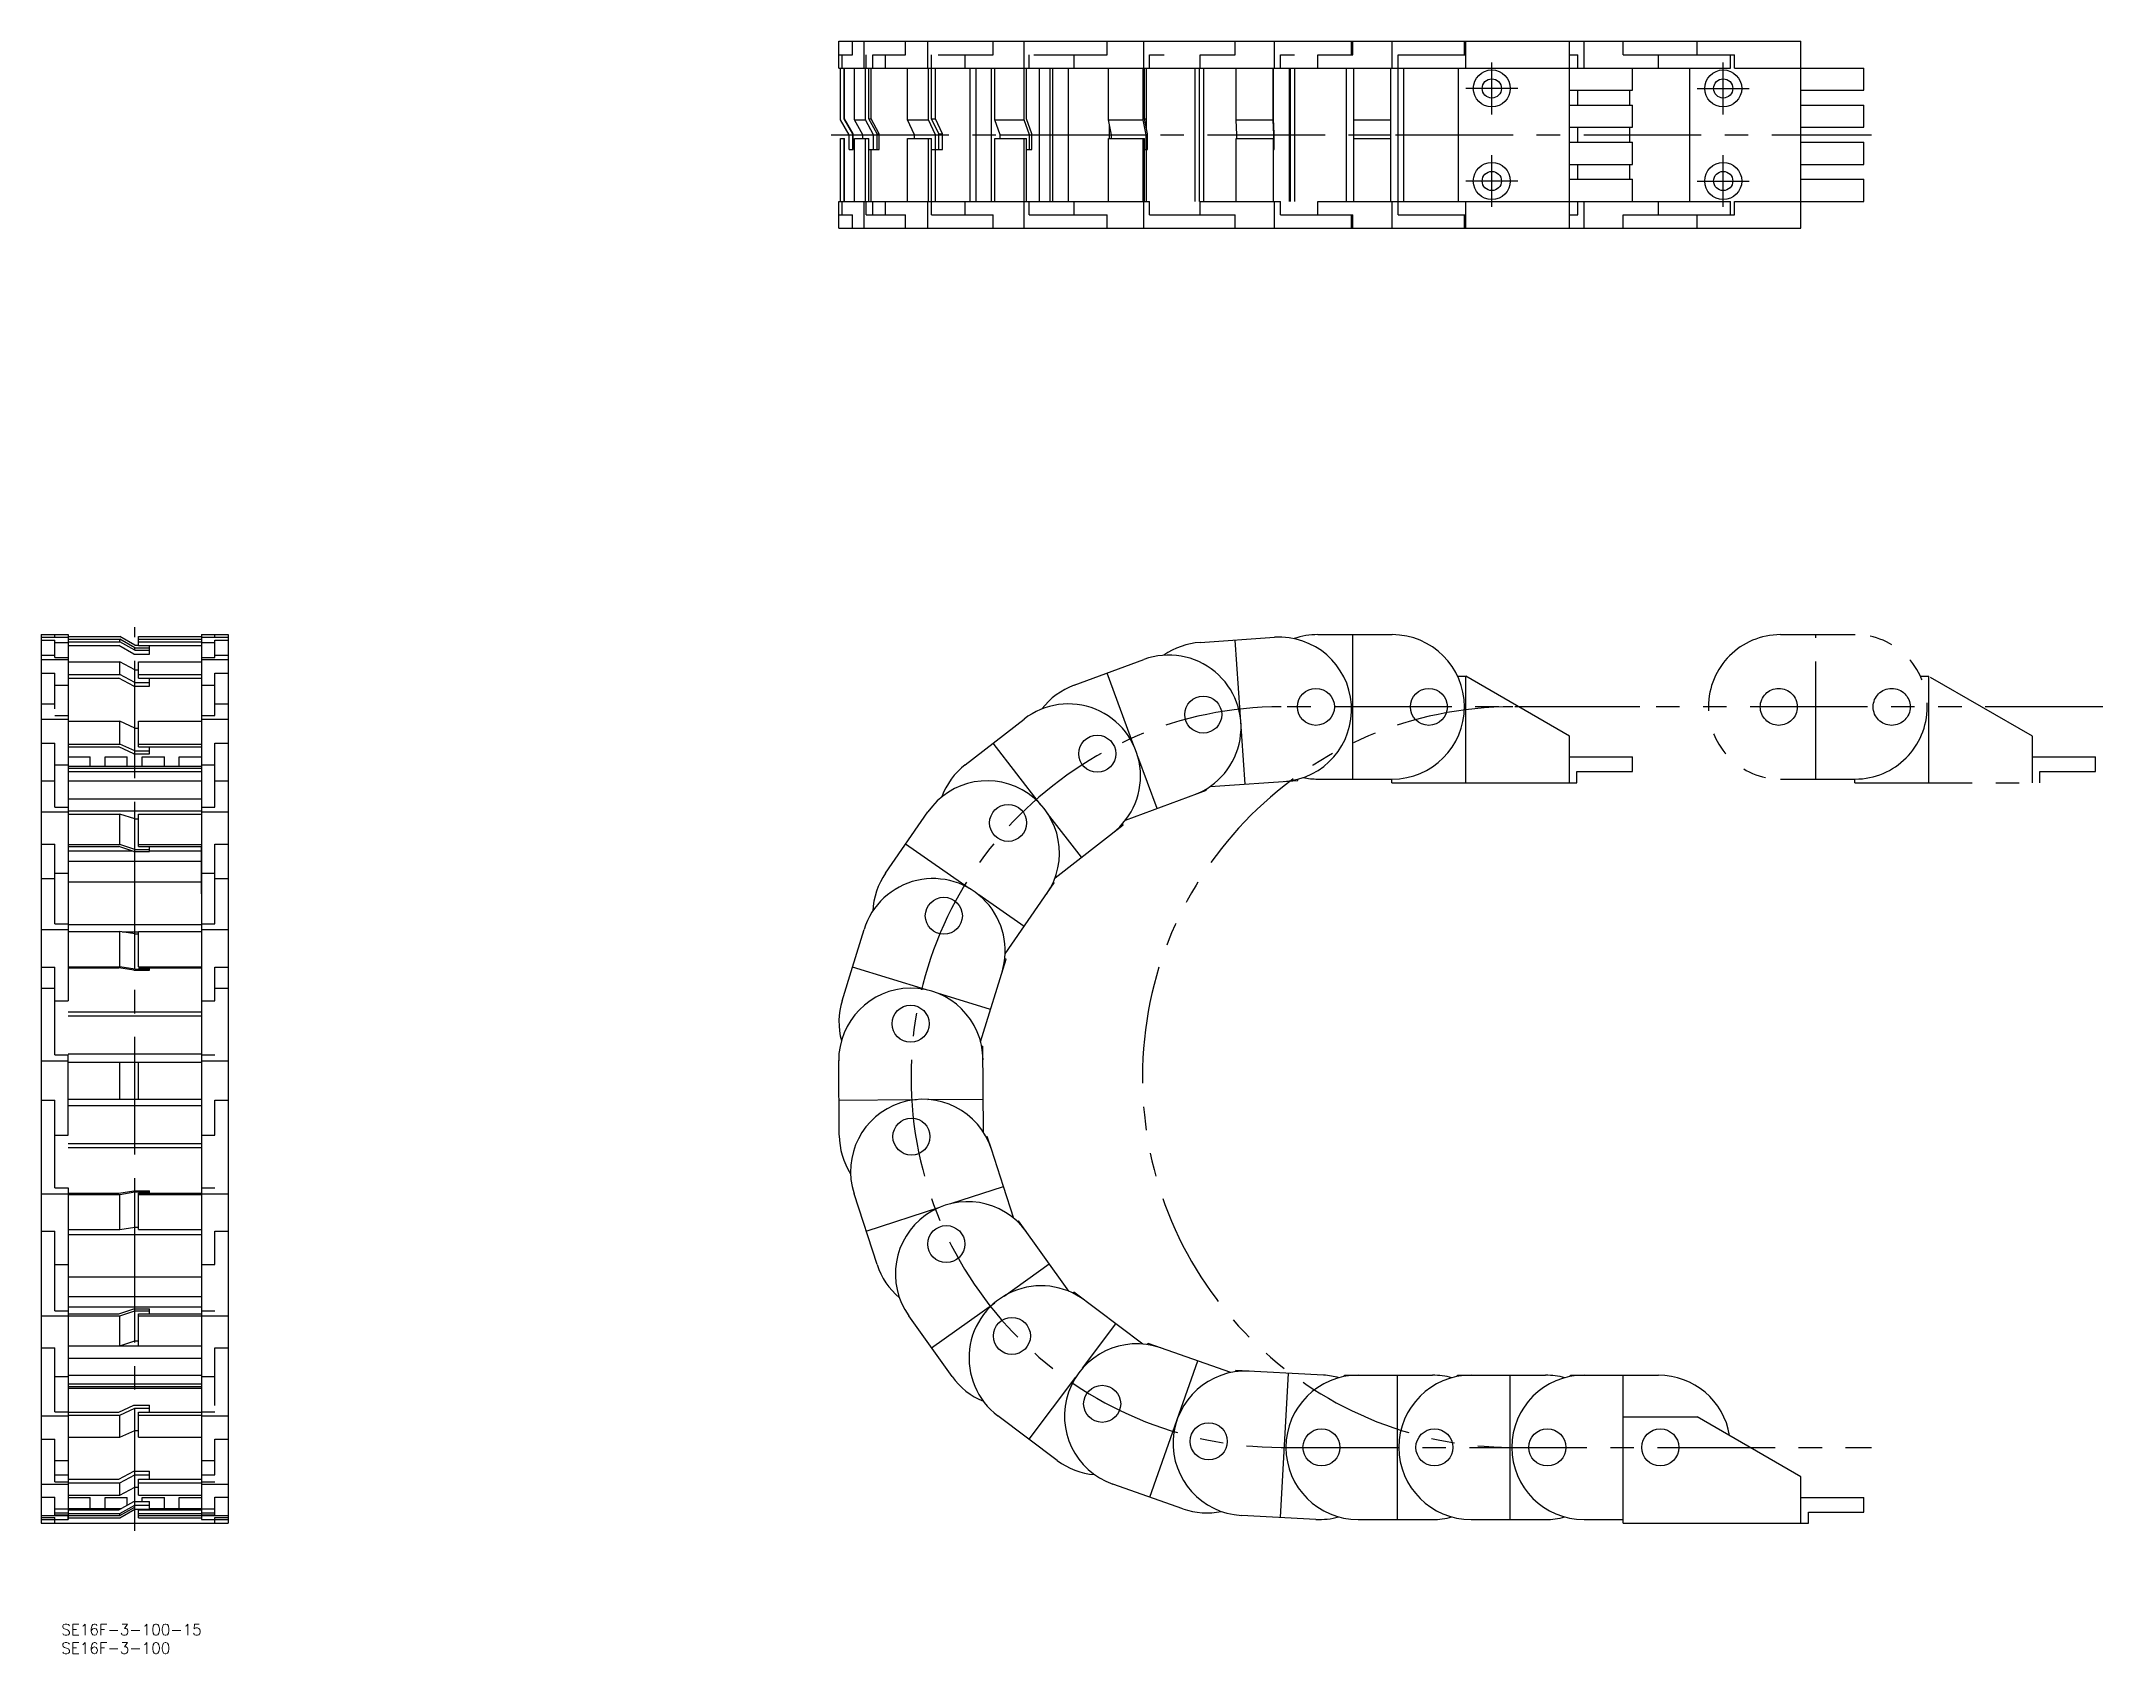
# Model space of a CAD drawing. Extents: x -25 to 532, y -35 to 400.
import ezdxf

# ---------------------------------------------------------------- set-up
doc = ezdxf.new("R2010")
doc.units = 0
doc.linetypes.add('CENTER', pattern=[50.8, 31.75, -6.35, 6.35, -6.35])
doc.linetypes.add('PHANTOM', pattern=[63.5, 31.75, -6.35, 6.35, -6.35, 6.35, -6.35])
doc.layers.get('0').update_dxf_attribs({"linetype": 'CONTINUOUS'})
doc.layers.add('CENTER', color=1, linetype='CENTER')
doc.styles.get("Standard").update_dxf_attribs({"font": 'txt.shx', "height": 3, "bigfont": 'bigfont.shx'})

msp = doc.modelspace()

# ---------------------------------------------------------------- linework, layer by layer
at = {"color": 7, "linetype": 'CONTINUOUS'}
for p, q in [((190.11, 393.02), (190.11, 400.27)), ((190.11, 400.27), (450, 400.27)), ((190.17, 393.02), (190.17, 396.64)), ((190.17, 396.64), (193.84, 396.64)), ((190.18, 393.02), (190.18, 396.64)), ((191.05, 393.02), (191.05, 396.64)), ((193.84, 396.64), (193.84, 400.27)), ((196.96, 393.02), (196.96, 400.27)), ((197.52, 393.02), (197.52, 396.64)), ((199.3, 393.02), (199.3, 396.64)), ((199.3, 396.64), (208.16, 396.64)), ((202.76, 393.02), (202.76, 396.64)), ((208.16, 396.64), (208.16, 400.27)), ((214.19, 393.02), (214.19, 400.27)), ((215.18, 393.02), (215.18, 396.64)), ((216.94, 396.64), (231.81, 396.64)), ((224.3, 393.02), (224.3, 396.64)), ((231.81, 396.64), (231.81, 400.27)), ((240.18, 393.02), (240.18, 400.27)), ((241.53, 393.02), (241.53, 396.64)), ((242.84, 396.64), (262.59, 396.64)), ((253.68, 393.02), (253.68, 396.64)), ((262.59, 396.64), (262.59, 400.27)), ((272.53, 393.02), (272.53, 400.27)), ((274.1, 393.02), (274.1, 396.64)), ((274.1, 396.64), (278, 396.64)), ((287.74, 393.02), (287.74, 396.64)), ((287.74, 396.64), (297.21, 396.64)), ((297.21, 396.64), (297.21, 400.27)), ((307.79, 393.02), (307.79, 400.27)), ((309.44, 393.02), (309.44, 396.64)), ((309.44, 396.64), (313.19, 396.64)), ((319.5, 393.02), (319.5, 396.64)), ((319.5, 396.64), (329, 396.64)), ((328.62, 396.64), (328.62, 400.27)), ((329, 396.64), (329, 400.27)), ((339.6, 393.02), (339.6, 400.27)), ((341.25, 353.39), (341.25, 396.64)), ((341.25, 396.64), (359.5, 396.64)), ((359.1, 396.64), (359.1, 400.27)), ((359.5, 393.02), (359.5, 400.27)), ((387.5, 349.77), (387.5, 400.27)), ((387.5, 396.64), (389.75, 396.64)), ((389.75, 393.02), (389.75, 396.64)), ((391.4, 393.02), (391.4, 400.27)), ((402, 396.64), (402, 400.27)), ((402, 396.64), (432, 396.64)), ((411.5, 393.02), (411.5, 396.64)), ((422, 396.64), (422, 400.27)), ((431, 393.02), (431, 396.64)), ((432, 393.02), (432, 396.64)), ((450, 349.77), (450, 400.27)), ((190.11, 393.02), (431, 393.02)), ((190.61, 379.02), (190.61, 393.02)), ((191.61, 379.29), (191.61, 393.02)), ((191.69, 379.29), (191.69, 393.02)), ((194.4, 379.02), (194.4, 393.02)), ((197.34, 379.02), (197.34, 393.02)), ((198.29, 379.29), (198.29, 393.02)), ((198.89, 379.29), (198.89, 393.02)), ((208.71, 379.02), (208.71, 393.02)), ((208.71, 379.02), (208.71, 393.02)), ((214.4, 379.02), (214.4, 393.02)), ((214.4, 379.02), (214.4, 393.02)), ((215.22, 379.29), (215.22, 393.02)), ((215.22, 379.29), (215.22, 393.02)), ((216.29, 379.29), (216.29, 393.02)), ((216.29, 379.29), (216.29, 393.02)), ((225.6, 357.02), (225.6, 393.02)), ((227.26, 357.02), (227.26, 393.02)), ((231.38, 357.02), (231.38, 393.02)), ((232.31, 379.02), (232.31, 393.02)), ((240.21, 379.02), (240.21, 393.02)), ((240.83, 379.29), (240.83, 393.02)), ((244.33, 357.02), (244.33, 393.02)), ((247.21, 357.02), (247.21, 393.02)), ((247.98, 357.02), (247.98, 393.02)), ((252.18, 357.02), (252.18, 393.02)), ((263, 379.02), (263, 393.02)), ((272.38, 379.02), (272.38, 393.02)), ((272.72, 379.29), (272.72, 393.02)), ((273.24, 376.72), (273.24, 393.02)), ((286.37, 357.02), (286.37, 393.02)), ((287.58, 357.02), (287.58, 393.02)), ((288.74, 357.02), (288.74, 393.02)), ((297.5, 379.02), (297.5, 393.02)), ((307.47, 379.02), (307.47, 393.02)), ((307.54, 379.29), (307.54, 393.02)), ((311.86, 357.02), (311.86, 393.02)), ((312.1, 357.02), (312.1, 393.02)), ((313.3, 357.02), (313.3, 393.02)), ((327.25, 357.02), (327.25, 393.02)), ((329.25, 357.02), (329.25, 393.02)), ((339.25, 357.02), (339.25, 393.02)), ((342.75, 357.02), (342.75, 393.02)), ((357.5, 357.02), (357.5, 393.02)), ((359.5, 393.02), (387.5, 393.02)), ((404.5, 387.02), (404.5, 393.02)), ((420, 357.02), (420, 393.02)), ((432, 393.02), (467, 393.02)), ((467, 387.02), (467, 393.02)), ((387.5, 387.02), (404.5, 387.02)), ((389.75, 383.02), (389.75, 387.02)), ((403.75, 383.02), (403.75, 387.02)), ((450, 387.02), (467, 387.02)), ((192.92, 375.02), (190.61, 379.02)), ((191.61, 379.29), (191.69, 379.29)), ((193.92, 375.29), (191.61, 379.29)), ((194, 375.29), (191.69, 379.29)), ((194.4, 379.02), (197.34, 379.02)), ((196.6, 375.02), (194.4, 379.02)), ((199.55, 375.02), (197.34, 379.02)), ((198.29, 379.29), (198.89, 379.29)), ((200.5, 375.29), (198.29, 379.29)), ((201.09, 375.29), (198.89, 379.29)), ((208.71, 379.02), (214.4, 379.02)), ((210.61, 375.02), (208.71, 379.02)), ((216.3, 375.02), (214.4, 379.02)), ((215.22, 379.29), (216.29, 379.29)), ((217.12, 375.29), (215.22, 379.29)), ((218.17, 375.29), (216.29, 379.29)), ((232.31, 379.02), (240.21, 379.02)), ((233.73, 375.02), (232.31, 379.02)), ((241.63, 375.02), (240.21, 379.02)), ((242.24, 375.29), (240.83, 379.29)), ((263, 379.02), (272.38, 379.02)), ((263.8, 375.02), (263, 379.02)), ((273.18, 375.02), (272.38, 379.02)), ((272.72, 379.29), (273.24, 379.29)), ((273.52, 375.29), (272.72, 379.29)), ((297.5, 379.02), (307.47, 379.02)), ((297.66, 375.02), (297.5, 379.02)), ((307.63, 375.02), (307.47, 379.02)), ((307.7, 375.29), (307.54, 379.29)), ((329.25, 379.02), (339.25, 379.02)), ((387.5, 383.02), (404.5, 383.02)), ((404.5, 377.02), (404.5, 383.02)), ((450, 383.02), (467, 383.02)), ((467, 377.02), (467, 383.02)), ((190.61, 357.02), (190.61, 374.02)), ((190.61, 374.02), (191.69, 374.02)), ((191.61, 357.02), (191.61, 374.02)), ((191.69, 357.02), (191.69, 374.02)), ((192.92, 371.02), (192.92, 375.02)), ((193.92, 371.02), (193.92, 375.29)), ((193.92, 375.29), (194, 375.29)), ((193.92, 375.29), (194, 375.29)), ((194, 371.02), (194, 375.29)), ((194.4, 357.02), (194.4, 374.02)), ((194.4, 374.02), (198.29, 374.02)), ((196.6, 374.02), (196.6, 375.02)), ((196.6, 375.02), (199.55, 375.02)), ((196.6, 375.02), (199.55, 375.02)), ((197.34, 357.02), (197.34, 374.02)), ((198.29, 357.02), (198.29, 374.02)), ((199.55, 371.02), (199.55, 375.02)), ((200.5, 371.02), (200.5, 375.29)), ((200.5, 375.29), (201.09, 375.29)), ((201.09, 371.02), (201.09, 375.29)), ((208.71, 357.02), (208.71, 374.02)), ((208.71, 374.02), (215.22, 374.02)), ((210.61, 374.02), (210.61, 375.02)), ((210.61, 375.02), (216.3, 375.02)), ((210.61, 375.02), (216.3, 375.02)), ((214.4, 357.02), (214.4, 374.02)), ((215.22, 357.02), (215.22, 374.02)), ((216.3, 371.02), (216.3, 375.02)), ((217.12, 371.02), (217.12, 375.29)), ((217.12, 375.29), (218.17, 375.29)), ((218.17, 371.02), (218.17, 375.29)), ((232.31, 357.02), (232.31, 374.02)), ((232.31, 374.02), (240.83, 374.02)), ((233.73, 374.02), (233.73, 375.02)), ((233.73, 375.02), (241.63, 375.02)), ((240.21, 357.02), (240.21, 374.02)), ((240.83, 357.02), (240.83, 374.02)), ((241.63, 371.02), (241.63, 375.02)), ((242.24, 371.02), (242.24, 375.29)), ((263, 357.02), (263, 374.02)), ((263, 374.02), (272.72, 374.02)), ((263.24, 374.02), (263.24, 377.77)), ((263.8, 374.02), (263.8, 375.02)), ((263.8, 375.02), (273.18, 375.02)), ((272.38, 357.02), (272.38, 374.02)), ((272.72, 357.02), (272.72, 374.02)), ((273.18, 371.02), (273.18, 375.02)), ((273.52, 371.02), (273.52, 375.29)), ((297.5, 357.02), (297.5, 374.02)), ((297.5, 374.02), (307.54, 374.02)), ((297.66, 374.02), (297.66, 375.02)), ((297.66, 375.02), (307.63, 375.02)), ((297.66, 375.02), (307.63, 375.02)), ((307.54, 357.02), (307.54, 374.02)), ((307.63, 371.02), (307.63, 375.02)), ((307.7, 371.02), (307.7, 375.29)), ((329.25, 375.02), (339.25, 375.02)), ((329.25, 374.02), (339.25, 374.02)), ((387.5, 377.02), (404.5, 377.02)), ((389.75, 373.02), (389.75, 377.02)), ((403.75, 373.02), (403.75, 377.02)), ((450, 377.02), (467, 377.02)), ((192.92, 371.02), (194, 371.02)), ((198.29, 371.02), (201.09, 371.02)), ((198.89, 357.02), (198.89, 371.02)), ((215.22, 371.02), (218.17, 371.02)), ((216.29, 357.02), (216.29, 371.02)), ((240.83, 371.02), (242.24, 371.02)), ((272.72, 371.02), (273.52, 371.02)), ((273.24, 357.02), (273.24, 371.02)), ((307.54, 371.02), (307.7, 371.02)), ((387.5, 373.02), (404.5, 373.02)), ((404.5, 367.02), (404.5, 373.02)), ((450, 373.02), (467, 373.02)), ((467, 367.02), (467, 373.02)), ((387.5, 367.02), (404.5, 367.02)), ((387.5, 363.02), (404.5, 363.02)), ((389.75, 363.02), (389.75, 367.02)), ((403.75, 363.02), (403.75, 367.02)), ((404.5, 357.02), (404.5, 363.02)), ((450, 367.02), (467, 367.02)), ((450, 363.02), (467, 363.02)), ((467, 357.02), (467, 363.02)), ((190.11, 349.77), (190.11, 357.02)), ((190.11, 357.02), (274.1, 357.02)), ((190.17, 353.39), (190.17, 357.02)), ((190.18, 353.39), (190.18, 357.02)), ((191.05, 353.39), (191.05, 357.02)), ((196.96, 349.77), (196.96, 357.02)), ((197.52, 353.39), (197.52, 357.02)), ((199.3, 353.39), (199.3, 357.02)), ((202.76, 353.39), (202.76, 357.02)), ((214.19, 349.77), (214.19, 357.02)), ((215.18, 353.39), (215.18, 357.02)), ((224.3, 353.39), (224.3, 357.02)), ((240.18, 349.77), (240.18, 357.02)), ((241.53, 353.39), (241.53, 357.02)), ((253.68, 353.39), (253.68, 357.02)), ((272.53, 349.77), (272.53, 357.02)), ((274.1, 353.39), (274.1, 357.02)), ((287.74, 353.39), (287.74, 357.02)), ((287.74, 357.02), (309.44, 357.02)), ((307.79, 349.77), (307.79, 357.02)), ((309.44, 353.39), (309.44, 357.02)), ((319.5, 353.39), (319.5, 357.02)), ((319.5, 357.02), (431, 357.02)), ((339.6, 349.77), (339.6, 357.02)), ((359.5, 349.77), (359.5, 357.02)), ((389.75, 353.39), (389.75, 357.02)), ((391.4, 349.77), (391.4, 357.02)), ((411.5, 353.39), (411.5, 357.02)), ((431, 353.39), (431, 357.02)), ((432, 353.39), (432, 357.02)), ((432, 357.02), (467, 357.02)), ((190.17, 353.39), (193.84, 353.39)), ((193.84, 349.77), (193.84, 353.39)), ((197.52, 353.39), (208.16, 353.39)), ((208.16, 349.77), (208.16, 353.39)), ((208.16, 349.77), (208.16, 353.39)), ((215.18, 353.39), (231.81, 353.39)), ((231.81, 349.77), (231.81, 353.39)), ((241.53, 353.39), (262.59, 353.39)), ((262.59, 349.77), (262.59, 353.39)), ((274.1, 353.39), (297.21, 353.39)), ((297.21, 349.77), (297.21, 353.39)), ((309.44, 353.39), (329, 353.39)), ((328.62, 349.77), (328.62, 353.39)), ((329, 349.77), (329, 353.39)), ((341.25, 353.39), (359.5, 353.39)), ((359.1, 349.77), (359.1, 353.39)), ((387.5, 353.39), (389.75, 353.39)), ((402, 349.77), (402, 353.39)), ((402, 353.39), (432, 353.39)), ((422, 349.77), (422, 353.39)), ((190.11, 349.77), (450, 349.77)), ((-25.25, 240), (-18, 240)), ((-25.25, 240), (-25.25, 0)), ((-21.62, 239.32), (-21.62, 240)), ((-18, 240), (-18, 141.14)), ((-18, 239.5), (-4, 239.5)), ((0, 237.19), (-4, 239.5)), ((1, 237.07), (1, 239.5)), ((1, 239.5), (18, 239.5)), ((18, 240), (25.25, 240)), ((18, 240), (18, 1)), ((21.62, 239.32), (21.62, 240)), ((25.25, 240), (25.25, 0)), ((319.5, 240), (339.6, 240)), ((329, 201), (329, 240)), ((-25.25, 239.32), (-18, 239.32)), ((-25.25, 239.28), (-18, 239.28)), ((-25.25, 238.55), (-21.62, 238.55)), ((-25.25, 234.49), (-21.62, 234.49)), ((-21.62, 233.79), (-21.62, 238.55)), ((-21.62, 237.9), (-18, 237.9)), ((-18, 238.75), (-4, 238.75)), ((-18, 238.07), (-4, 238.07)), ((-18, 237.07), (-4.27, 237.07)), ((-0.27, 234.77), (-4.27, 237.07)), ((-4, 238.07), (-4, 238.75)), ((0, 236.45), (-4, 238.75)), ((0, 235.77), (-4, 238.07)), ((-0.27, 234.77), (4, 234.77)), ((0, 237.19), (1, 237.19)), ((0, 235.77), (0, 236.45)), ((0, 235.77), (0, 236.45)), ((0, 236.45), (4, 236.45)), ((0, 235.77), (4, 235.77)), ((1, 238.75), (18, 238.75)), ((1, 238.07), (18, 238.07)), ((1, 237.07), (18, 237.07)), ((4, 234.77), (4, 237.07)), ((18, 239.32), (25.25, 239.32)), ((18, 239.28), (25.25, 239.28)), ((18, 237.9), (21.62, 237.9)), ((21.62, 233.79), (21.62, 238.55)), ((21.62, 238.55), (25.25, 238.55)), ((21.62, 234.49), (25.25, 234.49)), ((287.74, 237.9), (307.79, 239.28)), ((299.88, 199.64), (297.21, 238.55)), ((-25.25, 233.28), (-18, 233.28)), ((-25.25, 229.61), (-21.62, 229.61)), ((-21.62, 233.79), (-18, 233.79)), ((-21.62, 219.95), (-21.62, 229.61)), ((-18, 232.69), (-4, 232.69)), ((-18, 229.23), (-4, 229.23)), ((-18, 228.29), (-4.27, 228.29)), ((-0.27, 226.12), (-4.27, 228.29)), ((-4, 229.23), (-4, 232.69)), ((0, 230.52), (-4, 232.69)), ((0, 227.06), (-4, 229.23)), ((0, 227.06), (0, 230.52)), ((0, 227.06), (0, 230.52)), ((0, 230.52), (1, 230.52)), ((1, 228.29), (1, 232.69)), ((1, 232.69), (18, 232.69)), ((1, 229.23), (18, 229.23)), ((1, 228.29), (18, 228.29)), ((4, 226.12), (4, 228.29)), ((18, 233.79), (21.62, 233.79)), ((18, 233.28), (25.25, 233.28)), ((21.62, 218.15), (21.62, 229.61)), ((21.62, 229.61), (25.25, 229.61)), ((253.68, 226.32), (272.53, 233.28)), ((269.84, 209.96), (262.59, 229.61)), ((357.27, 228.75), (359.5, 228.75)), ((359.5, 200), (359.5, 228.75)), ((387.5, 212.58), (359.5, 228.75)), ((-21.62, 226.32), (-18, 226.32)), ((-0.27, 226.12), (4, 226.12)), ((0, 227.06), (4, 227.06)), ((18, 226.32), (21.62, 226.32)), ((-25.25, 221.29), (-21.62, 221.29)), ((-25.25, 217.2), (-18, 217.2)), ((-21.62, 218.15), (-18, 218.15)), ((18, 218.15), (21.62, 218.15)), ((18, 217.2), (25.25, 217.2)), ((21.62, 221.29), (25.25, 221.29)), ((224.3, 204.88), (240.18, 217.2)), ((-18, 216.59), (-4, 216.59)), ((-4, 210.46), (-4, 216.59)), ((0, 214.76), (-4, 216.59)), ((0, 208.63), (0, 214.76)), ((0, 214.76), (1, 214.76)), ((0, 214.76), (1, 214.76)), ((1, 209.67), (1, 216.59)), ((1, 216.59), (18, 216.59)), ((387.5, 200), (387.5, 212.58)), ((-25.25, 210.7), (-21.62, 210.7)), ((-21.62, 193.42), (-21.62, 210.7)), ((-18, 210.46), (-4, 210.46)), ((-18, 209.67), (-4.27, 209.67)), ((-18, 207), (-12, 207)), ((-12, 204.5), (-12, 207)), ((-8, 204.5), (-8, 207)), ((-8, 207), (-2, 207)), ((-0.27, 207.84), (-4.27, 209.67)), ((0, 208.63), (-4, 210.46)), ((-2, 204.5), (-2, 207)), ((-0.27, 207.84), (4, 207.84)), ((0, 208.63), (4, 208.63)), ((1, 210.46), (18, 210.46)), ((1, 209.67), (18, 209.67)), ((2, 204.5), (2, 207)), ((2, 207), (8, 207)), ((4, 207.84), (4, 209.67)), ((8, 204.5), (8, 207)), ((12, 204.5), (12, 207)), ((12, 207), (18, 207)), ((21.62, 193.42), (21.62, 210.7)), ((21.62, 210.7), (25.25, 210.7)), ((244.65, 194.15), (231.81, 210.7)), ((276.09, 193.02), (270.9, 207.08)), ((387.5, 207), (404.5, 207)), ((404.5, 203), (404.5, 207)), ((-25.25, 200.52), (-21.62, 200.52)), ((-21.62, 204.88), (-18, 204.88)), ((-18, 204.5), (18, 204.5)), ((-18, 203.97), (18, 203.97)), ((-18, 203.02), (18, 203.02)), ((-18, 200.55), (18, 200.55)), ((18, 204.88), (21.62, 204.88)), ((21.62, 200.52), (25.25, 200.52)), ((290.44, 199), (314.1, 200.62)), ((314.1, 200.62), (314.07, 200.96)), ((319.5, 201), (339.6, 201)), ((339.5, 200), (339.5, 201)), ((389.5, 203), (404.5, 203)), ((389.5, 200), (389.5, 203)), ((-18, 195.7), (18, 195.7)), ((267.58, 189.88), (289.46, 197.96)), ((289.46, 197.96), (289.34, 198.28)), ((339.5, 200), (389.5, 200)), ((-25.25, 192.11), (-18, 192.11)), ((-21.62, 193.42), (-18, 193.42)), ((-18, 192.42), (18, 192.42)), ((-18, 191.54), (-4, 191.54)), ((-4, 183.31), (-4, 191.54)), ((0, 190.22), (-4, 191.54)), ((0, 182), (0, 190.22)), ((0, 190.22), (1, 190.22)), ((1, 182.74), (1, 191.54)), ((1, 191.54), (18, 191.54)), ((18, 193.42), (21.62, 193.42)), ((18, 192.11), (25.25, 192.11)), ((202.76, 175.57), (214.19, 192.11)), ((255.71, 179.88), (246.53, 191.72)), ((248.54, 174.32), (266.97, 188.62)), ((266.97, 188.62), (266.76, 188.89)), ((-25.25, 183.39), (-21.62, 183.39)), ((-21.62, 161.91), (-21.62, 183.39)), ((-18, 183.31), (-4, 183.31)), ((-18, 182.74), (-4.27, 182.74)), ((-18, 181.58), (-0.72, 181.58)), ((-18, 178.81), (18, 178.81)), ((-0.27, 181.43), (-4.27, 182.74)), ((0, 182), (-4, 183.31)), ((-0.27, 181.43), (4, 181.43)), ((0, 182), (4, 182)), ((1, 183.31), (18, 183.31)), ((1, 182.74), (18, 182.74)), ((4, 181.43), (4, 182.74)), ((4, 181.58), (18, 181.58)), ((18, 169.97), (18, 182.74)), ((18, 169.97), (18, 182.74)), ((21.62, 161.91), (21.62, 183.39)), ((21.62, 183.39), (25.25, 183.39)), ((225.39, 171.47), (208.16, 183.39)), ((-25.25, 174.11), (-21.62, 174.11)), ((-21.62, 175.57), (-18, 175.57)), ((-18, 173.28), (18, 173.28)), ((18, 175.57), (21.62, 175.57)), ((21.62, 174.11), (25.25, 174.11)), ((235.08, 153.75), (248.34, 172.93)), ((248.34, 172.93), (248.06, 173.13)), ((240.24, 161.21), (227.92, 169.73)), ((-21.62, 161.91), (-18, 161.91)), ((-18, 161.76), (18, 161.76)), ((18, 161.91), (21.62, 161.91)), ((-25.25, 160.35), (-18, 160.35)), ((-25.25, 160.35), (-18, 160.35)), ((-18, 159.87), (-4, 159.87)), ((-4, 150.31), (-4, 159.87)), ((0, 159.19), (-4, 159.87)), ((-3.42, 159.77), (1, 159.77)), ((0, 149.63), (0, 159.19)), ((0, 149.63), (0, 159.19)), ((0, 159.19), (1, 159.19)), ((1, 150.31), (1, 159.87)), ((1, 159.87), (18, 159.87)), ((18, 160.35), (25.25, 160.35)), ((18, 160.35), (25.25, 160.35)), ((193.84, 150.22), (196.96, 160.35)), ((193.84, 150.22), (196.96, 160.35)), ((228.45, 130.07), (235.31, 152.36)), ((235.31, 152.36), (234.98, 152.46)), ((-25.25, 150.22), (-21.62, 150.22)), ((-21.62, 126.53), (-21.62, 150.22)), ((-18, 150.31), (-4, 150.31)), ((-18, 150.02), (-4.27, 150.02)), ((-0.27, 149.34), (-4.27, 150.02)), ((0, 149.63), (-4, 150.31)), ((-0.27, 149.34), (4, 149.34)), ((0, 149.63), (4, 149.63)), ((1, 150.31), (18, 150.31)), ((1, 150.02), (18, 150.02)), ((4, 149.34), (4, 150.02)), ((21.62, 141.14), (21.62, 150.22)), ((21.62, 150.22), (25.25, 150.22)), ((191.05, 141.14), (193.84, 150.22)), ((191.05, 141.14), (193.84, 150.22)), ((213.87, 144.05), (193.84, 150.22)), ((-25.25, 144.52), (-21.62, 144.52)), ((-21.62, 141.14), (-18, 141.14)), ((18, 141.14), (21.62, 141.14)), ((21.62, 144.52), (25.25, 144.52)), ((231.12, 138.74), (216.8, 143.15)), ((-18, 138.1), (18, 138.1)), ((-18, 137.07), (18, 137.07)), ((228.74, 128.82), (229.08, 128.82)), ((229.26, 105.5), (229.08, 128.82)), ((-25.25, 124.88), (-18, 124.88)), ((-21.62, 126.53), (-18, 126.53)), ((-18, 126.82), (18, 126.82)), ((-18, 126.79), (18, 126.79)), ((-18, 104.78), (-18, 126.53)), ((-18, 124.54), (-4.27, 124.54)), ((-18, 124.53), (-4, 124.53)), ((-4.27, 124.54), (-0.27, 124.56)), ((-4, 124.53), (0, 124.55)), ((-4, 114.53), (-4, 124.53)), ((-0.27, 124.56), (4, 124.56)), ((0, 114.55), (0, 124.55)), ((0, 124.55), (4, 124.55)), ((1, 124.53), (1, 124.54)), ((1, 124.54), (18, 124.54)), ((1, 114.53), (1, 124.53)), ((1, 124.53), (18, 124.53)), ((4, 124.54), (4, 124.56)), ((18, 126.53), (21.62, 126.53)), ((18, 124.88), (25.25, 124.88)), ((190.26, 104.78), (190.11, 125.02)), ((-25.25, 114.28), (-21.62, 114.28)), ((-21.62, 90.58), (-21.62, 114.28)), ((-18, 114.53), (18, 114.53)), ((-18, 112.79), (18, 112.79)), ((-4, 114.53), (0, 114.55)), ((-4, 114.53), (0, 114.55)), ((0, 114.55), (1, 114.55)), ((0, 114.55), (1, 114.55)), ((21.62, 104.78), (21.62, 114.28)), ((21.62, 114.28), (25.25, 114.28)), ((190.19, 114.28), (211.14, 114.44)), ((214.21, 114.46), (229.19, 114.57)), ((-21.62, 104.78), (-18, 104.78)), ((-18, 102.59), (18, 102.59)), ((-18, 101.51), (18, 101.51)), ((18, 104.78), (21.62, 104.78)), ((229.92, 104.39), (230.24, 104.5)), ((229.92, 104.39), (230.24, 104.5)), ((231.36, 101.04), (230.24, 104.5)), ((231.36, 101.04), (230.24, 104.5)), ((234.64, 90.94), (231.37, 101.03)), ((234.64, 90.94), (231.37, 101.03)), ((-21.62, 90.58), (-18, 90.58)), ((-18, 90.58), (-18, 1)), ((-18, 89.12), (-4.27, 89.12)), ((-4.27, 89.12), (-0.27, 89.83)), ((-4, 88.81), (0, 89.52)), ((-0.27, 89.83), (4, 89.83)), ((0, 80.01), (0, 89.52)), ((0, 89.52), (4, 89.52)), ((1, 79.3), (1, 89.12)), ((1, 89.12), (18, 89.12)), ((4, 89.12), (4, 89.83)), ((18, 90.58), (21.62, 90.58)), ((220.39, 86.32), (234.64, 90.94)), ((237.44, 82.31), (234.64, 90.94)), ((237.44, 82.31), (234.64, 90.94)), ((-25.25, 88.99), (-18, 88.99)), ((-18, 88.81), (-4, 88.81)), ((-4, 79.3), (-4, 88.81)), ((1, 88.81), (18, 88.81)), ((18, 88.99), (25.25, 88.99)), ((200.48, 69.87), (194.27, 88.99)), ((197.54, 78.91), (217.47, 85.37)), ((-25.25, 78.91), (-21.62, 78.91)), ((-21.62, 57.41), (-21.62, 78.91)), ((-18, 79.3), (-4, 79.3)), ((-18, 77.99), (18, 77.99)), ((-4, 79.3), (0, 80.01)), ((0, 80.01), (1, 80.01)), ((1, 79.3), (18, 79.3)), ((21.62, 69.87), (21.62, 78.91)), ((21.62, 78.91), (25.25, 78.91)), ((238.4, 81.45), (238.68, 81.65)), ((252.23, 62.67), (238.68, 81.65)), ((-21.62, 69.87), (-18, 69.87)), ((18, 69.87), (21.62, 69.87)), ((234.77, 61.35), (246.96, 70.06)), ((-18, 66.6), (18, 66.6)), ((253.4, 62.14), (253.61, 62.42)), ((272.25, 48.4), (253.61, 62.42)), ((-25.25, 56.03), (-18, 56.03)), ((-21.62, 57.41), (-18, 57.41)), ((-18, 61.22), (18, 61.22)), ((-18, 58.42), (18, 58.42)), ((-18, 56.61), (-4.27, 56.61)), ((-18, 56.03), (-4, 56.03)), ((-4.27, 56.61), (-0.27, 57.95)), ((-4, 56.03), (0, 57.37)), ((-4, 47.89), (-4, 56.03)), ((-0.27, 57.95), (4, 57.95)), ((0, 49.23), (0, 57.37)), ((0, 57.37), (4, 57.37)), ((1, 47.89), (1, 56.61)), ((1, 56.61), (18, 56.61)), ((1, 56.03), (18, 56.03)), ((4, 56.61), (4, 57.95)), ((18, 57.41), (21.62, 57.41)), ((18, 56.03), (25.25, 56.03)), ((220.73, 39.67), (209.06, 56.03)), ((215.22, 47.4), (232.27, 59.57)), ((256, 41.88), (265, 53.85)), ((-25.25, 47.4), (-21.62, 47.4)), ((-21.62, 30.1), (-21.62, 47.4)), ((-18, 47.89), (18, 47.89)), ((-18, 44.61), (18, 44.61)), ((-4, 47.89), (0, 49.23)), ((0, 49.23), (1, 49.23)), ((21.62, 31.81), (21.62, 47.4)), ((21.62, 47.4), (25.25, 47.4)), ((273.53, 48.25), (273.65, 48.58)), ((296.01, 40.7), (273.65, 48.58)), ((-21.62, 39.67), (-18, 39.67)), ((-18, 39.96), (18, 39.96)), ((18, 39.67), (21.62, 39.67)), ((241.56, 22.68), (254.15, 39.43)), ((274.14, 7.06), (287.09, 43.84)), ((297.31, 40.92), (297.33, 41.27)), ((321.04, 40), (297.33, 41.27)), ((309.47, 1.56), (311.56, 40.51)), ((326.75, 40), (350.5, 40)), ((326.75, 39.66), (326.75, 40)), ((341, 1), (341, 40)), ((357.25, 40), (381, 40)), ((357.25, 39.66), (357.25, 40)), ((371.5, 1), (371.5, 40)), ((387.75, 40), (411.5, 40)), ((387.75, 39.66), (387.75, 40)), ((402, 0), (402, 40)), ((-18, 37.67), (18, 37.67)), ((-18, 36.92), (18, 36.92)), ((-18, 36.5), (18, 36.5)), ((-25.25, 29.05), (-18, 29.05)), ((-21.62, 30.1), (-18, 30.1)), ((-18, 30.04), (-4.27, 30.04)), ((-18, 29.24), (-4, 29.24)), ((-4.27, 30.04), (-0.27, 31.89)), ((-4, 29.24), (0, 31.09)), ((-4, 23.23), (-4, 29.24)), ((-0.27, 31.89), (4, 31.89)), ((0, 25.08), (0, 31.09)), ((0, 25.08), (0, 31.09)), ((0, 31.09), (4, 31.09)), ((1, 23.23), (1, 30.04)), ((1, 30.04), (18, 30.04)), ((1, 29.24), (18, 29.24)), ((4, 30.04), (4, 31.89)), ((18, 30.1), (21.62, 30.1)), ((18, 30.1), (21.62, 30.1)), ((18, 29.05), (25.25, 29.05)), ((18, 29.05), (25.25, 29.05)), ((249.16, 16.97), (233.09, 29.05)), ((402, 28.75), (422, 28.75)), ((450, 12.58), (422, 28.75)), ((-25.25, 22.68), (-21.62, 22.68)), ((-21.62, 11.19), (-21.62, 22.68)), ((-18, 23.23), (-4, 23.23)), ((-4, 23.23), (0, 25.08)), ((0, 25.08), (1, 25.08)), ((1, 23.23), (18, 23.23)), ((21.62, 13.06), (21.62, 22.68)), ((21.62, 22.68), (25.25, 22.68)), ((-21.62, 16.97), (-18, 16.97)), ((18, 16.97), (21.62, 16.97)), ((-21.62, 13.06), (-18, 13.06)), ((-21.62, 11.19), (-18, 11.19)), ((-18, 11.88), (-4.27, 11.88)), ((-4.27, 11.88), (-0.27, 14.05)), ((-4, 10.93), (0, 13.11)), ((-0.27, 14.05), (4, 14.05)), ((0, 9.79), (0, 13.11)), ((0, 9.79), (0, 13.11)), ((0, 13.11), (4, 13.11)), ((1, 7.61), (1, 11.88)), ((1, 11.88), (18, 11.88)), ((4, 11.88), (4, 14.05)), ((18, 13.06), (21.62, 13.06)), ((18, 11.19), (21.62, 11.19)), ((450, 0), (450, 12.58)), ((-25.25, 10.58), (-18, 10.58)), ((-25.25, 7.06), (-21.62, 7.06)), ((-21.62, 2.29), (-21.62, 7.06)), ((-18, 10.93), (-4, 10.93)), ((-18, 7.61), (-4, 7.61)), ((-18, 7), (-12, 7)), ((-12, 4), (-12, 7)), ((-8, 4), (-8, 7)), ((-8, 7), (-2, 7)), ((-4.27, 3.61), (-0.27, 5.91)), ((-4, 7.61), (-4, 10.93)), ((-4, 7.61), (0, 9.79)), ((-2, 4.92), (-2, 7)), ((-0.27, 5.91), (4, 5.91)), ((0, 9.79), (1, 9.79)), ((1, 10.93), (18, 10.93)), ((1, 7.61), (18, 7.61)), ((2, 5.91), (2, 7)), ((2, 7), (8, 7)), ((4, 3.81), (4, 5.91)), ((8, 4), (8, 7)), ((12, 4), (12, 7)), ((12, 7), (18, 7)), ((18, 10.58), (25.25, 10.58)), ((21.62, 2.29), (21.62, 7.06)), ((21.62, 7.06), (25.25, 7.06)), ((283.1, 3.9), (264.14, 10.58)), ((450, 7), (467, 7)), ((467, 3), (467, 7)), ((-25.25, 2.13), (-18, 2.13)), ((-25.25, 1.56), (-21.62, 1.56)), ((-25.25, 1), (-18, 1)), ((-25.25, 0), (25.25, 0)), ((-21.62, 3.9), (-18, 3.9)), ((-21.62, 2.8), (-18, 2.8)), ((-21.62, 2.29), (-18, 2.29)), ((-21.62, 0), (-21.62, 1.56)), ((-21.62, 1.05), (-18, 1.05)), ((-21.62, 1.03), (-18, 1.03)), ((-18, 4), (-3.59, 4)), ((-18, 3.61), (-4.27, 3.61)), ((-18, 2.61), (-4, 2.61)), ((-18, 1.05), (-18, 2.13)), ((-18, 1.05), (-18, 2.13)), ((-18, 2.07), (-4, 2.07)), ((-18, 1.5), (-4, 1.5)), ((-18, 1.03), (-18, 1.05)), ((-18, 1.03), (-18, 1.05)), ((-18, 1), (-18, 1.03)), ((-4, 2.61), (0, 4.92)), ((-4, 2.07), (0, 4.38)), ((-4, 1.5), (0, 3.81)), ((-4, 2.07), (-4, 2.61)), ((-4, 2.07), (-4, 2.61)), ((0, 4.38), (0, 4.92)), ((0, 4.38), (0, 4.92)), ((0, 4.92), (4, 4.92)), ((0, 3.81), (4, 3.81)), ((1, 1.5), (1, 3.61)), ((1, 3.61), (18, 3.61)), ((1, 2.61), (18, 2.61)), ((1, 2.07), (18, 2.07)), ((1, 1.5), (18, 1.5)), ((4, 4), (18, 4)), ((18, 3.9), (21.62, 3.9)), ((18, 2.8), (21.62, 2.8)), ((18, 2.29), (21.62, 2.29)), ((18, 2.13), (25.25, 2.13)), ((18, 1.05), (21.62, 1.05)), ((18, 1.03), (21.62, 1.03)), ((18, 1), (25.25, 1)), ((21.62, 0), (21.62, 1.56)), ((21.62, 1.56), (25.25, 1.56)), ((318.96, 1.05), (298.89, 2.13)), ((330.4, 1), (350.5, 1)), ((360.9, 1), (381, 1)), ((391.4, 1), (402, 1)), ((402, 0), (452, 0)), ((452, 3), (467, 3)), ((452, 0), (452, 3))]:
    msp.add_line(p, q, dxfattribs=at)
at = {"color": 3, "linetype": 'PHANTOM'}
for p, q in [((444.5, 240), (464.6, 240)), ((454, 201), (454, 240)), ((482.27, 228.75), (484.5, 228.75)), ((512.5, 212.58), (484.5, 228.75)), ((484.5, 200), (484.5, 228.75)), ((531.5, 220.5), (372.15, 220.5)), ((512.5, 200), (512.5, 212.58)), ((512.5, 207), (529.5, 207)), ((529.5, 203), (529.5, 207)), ((444.5, 201), (464.6, 201)), ((464.5, 200), (464.5, 201)), ((514.5, 203), (529.5, 203)), ((514.5, 200), (514.5, 203)), ((464.5, 200), (514.5, 200))]:
    msp.add_line(p, q, dxfattribs=at)
at = {"color": 7, "linetype": 'CONTINUOUS'}
for centre, radius in [((366.5, 387.52), 5), ((366.5, 387.52), 2.6), ((429, 387.52), 5), ((429, 387.52), 2.6), ((366.5, 362.52), 5), ((429, 362.52), 5), ((366.5, 362.52), 2.6), ((429, 362.52), 2.6), ((288.57, 218.41), 5), ((319, 220.5), 5), ((349.5, 220.5), 5), ((259.96, 207.85), 5), ((235.86, 189.16), 5), ((218.51, 164.07), 5), ((209.54, 134.92), 5), ((209.77, 104.42), 5), ((219.18, 75.41), 5), ((236.9, 50.59), 5), ((261.27, 32.26), 5), ((290.04, 22.13), 5), ((320.5, 20.5), 5), ((351, 20.5), 5), ((381.5, 20.5), 5), ((412, 20.5), 5)]:
    msp.add_circle(centre, radius, dxfattribs=at)
at = {"color": 3, "linetype": 'PHANTOM'}
for centre in [(444, 220.5), (474.5, 220.5)]:
    msp.add_circle(centre, 5, dxfattribs=at)
at = {"color": 7, "linetype": 'CONTINUOUS'}
for centre, start, end in [((319.5, 220.5), 90, 109.198), ((339.6, 220.5), 270, 90), ((279.28, 214.99), 290.255, 110.2551), ((289.07, 218.45), 93.9221, 124.9156), ((309.12, 219.82), 273.9221, 93.9221), ((260.43, 208.03), 110.255, 142.3988), ((252.13, 201.79), 307.7987, 127.7987), ((230.23, 181.02), 325.3424, 145.3424), ((236.25, 189.47), 127.7987, 159.9425), ((319.5, 220.5), 258.2694, 270), ((215.6, 154.61), 342.886, 162.8861), ((218.8, 164.48), 145.3424, 177.4862), ((209.61, 125.02), 0.4297, 180.4297), ((209.61, 125.02), 0.4297, 180.4297), ((209.68, 135.4), 162.886, 195.0298), ((209.68, 135.4), 162.886, 195.0298), ((212.82, 95.01), 17.9734, 197.9734), ((209.76, 104.92), 180.4297, 212.5735), ((224.93, 67.36), 35.517, 215.517), ((219.02, 75.89), 197.9734, 230.1171), ((244.81, 44.64), 53.0607, 233.0607), ((270.61, 28.97), 70.6044, 250.6044), ((236.61, 50.99), 215.517, 247.6608), ((299.93, 21.6), 86.9373, 266.9373), ((330.4, 20.5), 90, 270), ((320, 20.53), 74.3878, 86.9373), ((360.9, 20.5), 90, 270), ((350.5, 20.5), 74.534, 90), ((391.4, 20.5), 90, 270), ((381, 20.5), 74.534, 90), ((411.5, 20.5), 9.4665, 90), ((260.87, 32.56), 233.0607, 265.2045), ((260.87, 32.56), 233.0607, 265.2045), ((289.57, 22.3), 250.6044, 281.5979), ((320, 20.53), 266.9373, 285.3178), ((350.5, 20.5), 270, 285.466), ((381, 20.5), 270, 285.466)]:
    msp.add_arc(centre, 19.5, start, end, dxfattribs=at)
at = {"color": 3, "linetype": 'PHANTOM'}
for centre, radius, start, end in [((444.5, 220.5), 19.5, 90, 270), ((464.6, 220.5), 19.5, 270, 90), ((372.15, 120.5), 100, 90, 270)]:
    msp.add_arc(centre, radius, start, end, dxfattribs=at)
at = {"layer": 'CENTER', "color": 1, "linetype": 'CENTER'}
for p, q in [((366.5, 380.52), (366.5, 394.52)), ((429, 380.52), (429, 394.52)), ((373.5, 387.52), (359.5, 387.52)), ((422, 387.52), (436, 387.52)), ((188.11, 375.02), (469, 375.02)), ((366.5, 355.52), (366.5, 369.52)), ((429, 355.52), (429, 369.52)), ((373.5, 362.52), (359.5, 362.52)), ((422, 362.52), (436, 362.52)), ((0, -2), (0, 242)), ((406.5, 220.5), (309.65, 220.5)), ((309.65, 20.5), (469, 20.5))]:
    msp.add_line(p, q, dxfattribs=at)
msp.add_arc((309.65, 120.5), 100, 90, 270, dxfattribs=at)

# ---------------------------------------------------------------- texts
at = {"color": 7, "linetype": 'CONTINUOUS'}
for s, p in [('SE16F-3-100-15', (-19.84, -30.24)), ('SE16F-3-100', (-19.84, -35.24))]:
    msp.add_text(s, height=3, dxfattribs=at).set_placement(p)

doc.saveas('drawing.dxf')
